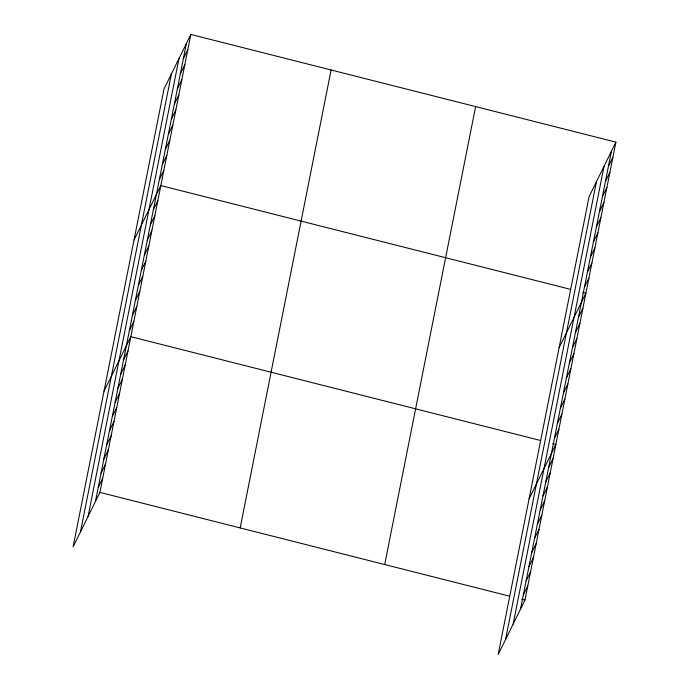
<?xml version="1.0" encoding="UTF-8"?>
<svg xmlns="http://www.w3.org/2000/svg" width="689" height="689" viewBox="0 0 689 689"><rect width="100%" height="100%" fill="white"/><g stroke="black" fill="none" stroke-linecap="round" stroke-linejoin="round"><path stroke-width="1.03" d="M80.467 531.891L171.397 73.947M88.063 516.457L178.994 58.513M95.435 501.48L186.366 43.536M190.836 34.45L164.025 88.924L73.103 546.868L99.905 492.394L190.836 34.45L615.897 142.132L524.975 600.076L498.164 654.55L589.095 196.606L615.897 142.132M240.177 527.929L331.108 69.985M384.695 564.541L475.625 106.597M505.537 639.573L596.467 181.629M513.133 624.139L604.055 166.195M520.496 609.162L611.427 151.218M183.36 58.651L187.83 49.565M180.363 73.757L184.833 64.671M177.357 88.872L181.836 79.786M174.36 103.987L178.83 94.901M171.363 119.094L175.833 110.007M168.357 134.209L172.827 125.122M165.36 149.324L169.83 140.237M162.354 164.43L166.833 155.344M159.357 179.545L163.827 170.459M134.019 240.048L160.83 185.574L570.311 289.302M153.354 209.766L157.824 200.68M150.357 224.881L154.827 215.795M147.351 239.996L151.821 230.91M144.354 255.102L148.824 246.016M141.348 270.217L145.827 261.131M138.351 285.332L142.821 276.246M135.354 300.438L139.824 291.352M132.348 315.553L136.818 306.467M129.351 330.668L133.821 321.582M104.013 391.163L130.824 336.688L540.305 440.426M123.538 359.934L128.008 350.847M120.73 374.084L125.2 364.998M117.914 388.243L122.392 379.157M115.106 402.393L119.576 393.307M112.298 416.552L116.768 407.466M109.482 430.703L113.961 421.616M106.674 444.861L111.144 435.775M103.867 459.012L108.337 449.926M101.05 473.171L105.529 464.085M98.243 487.321L102.713 478.235M608.43 166.333L612.9 157.247M605.424 181.448L609.903 172.353M602.427 196.554L606.897 187.468M599.43 211.669L603.9 202.583M596.424 226.784L600.894 217.698M593.427 241.891L597.897 232.804M590.421 257.006L594.9 247.919M587.424 272.121L591.894 263.034M584.427 287.227L588.897 278.141M559.089 347.73L585.891 293.256L582.773 292.463M578.424 317.457L582.894 308.371M575.418 332.563L579.888 323.477M572.421 347.678L576.891 338.592M569.415 362.793L573.894 353.707M566.418 377.899L570.888 368.813M563.421 393.014L567.891 383.928M560.415 408.129L564.885 399.043M557.418 423.235L561.888 414.149M554.412 438.35L558.891 429.264M529.083 498.853L555.885 444.379L552.767 443.587M548.608 467.616L553.078 458.529M545.791 481.775L550.27 472.688M542.984 495.925L547.454 486.839M540.176 510.084L544.646 500.998M537.36 524.234L541.838 515.148M534.552 538.393L539.022 529.307M531.744 552.544L536.214 543.457M528.928 566.702L533.407 557.616M526.12 580.853L530.59 571.767M523.313 595.012L527.783 585.926M99.905 492.394L509.386 596.131M521.857 599.284L524.975 600.076"/></g></svg>
